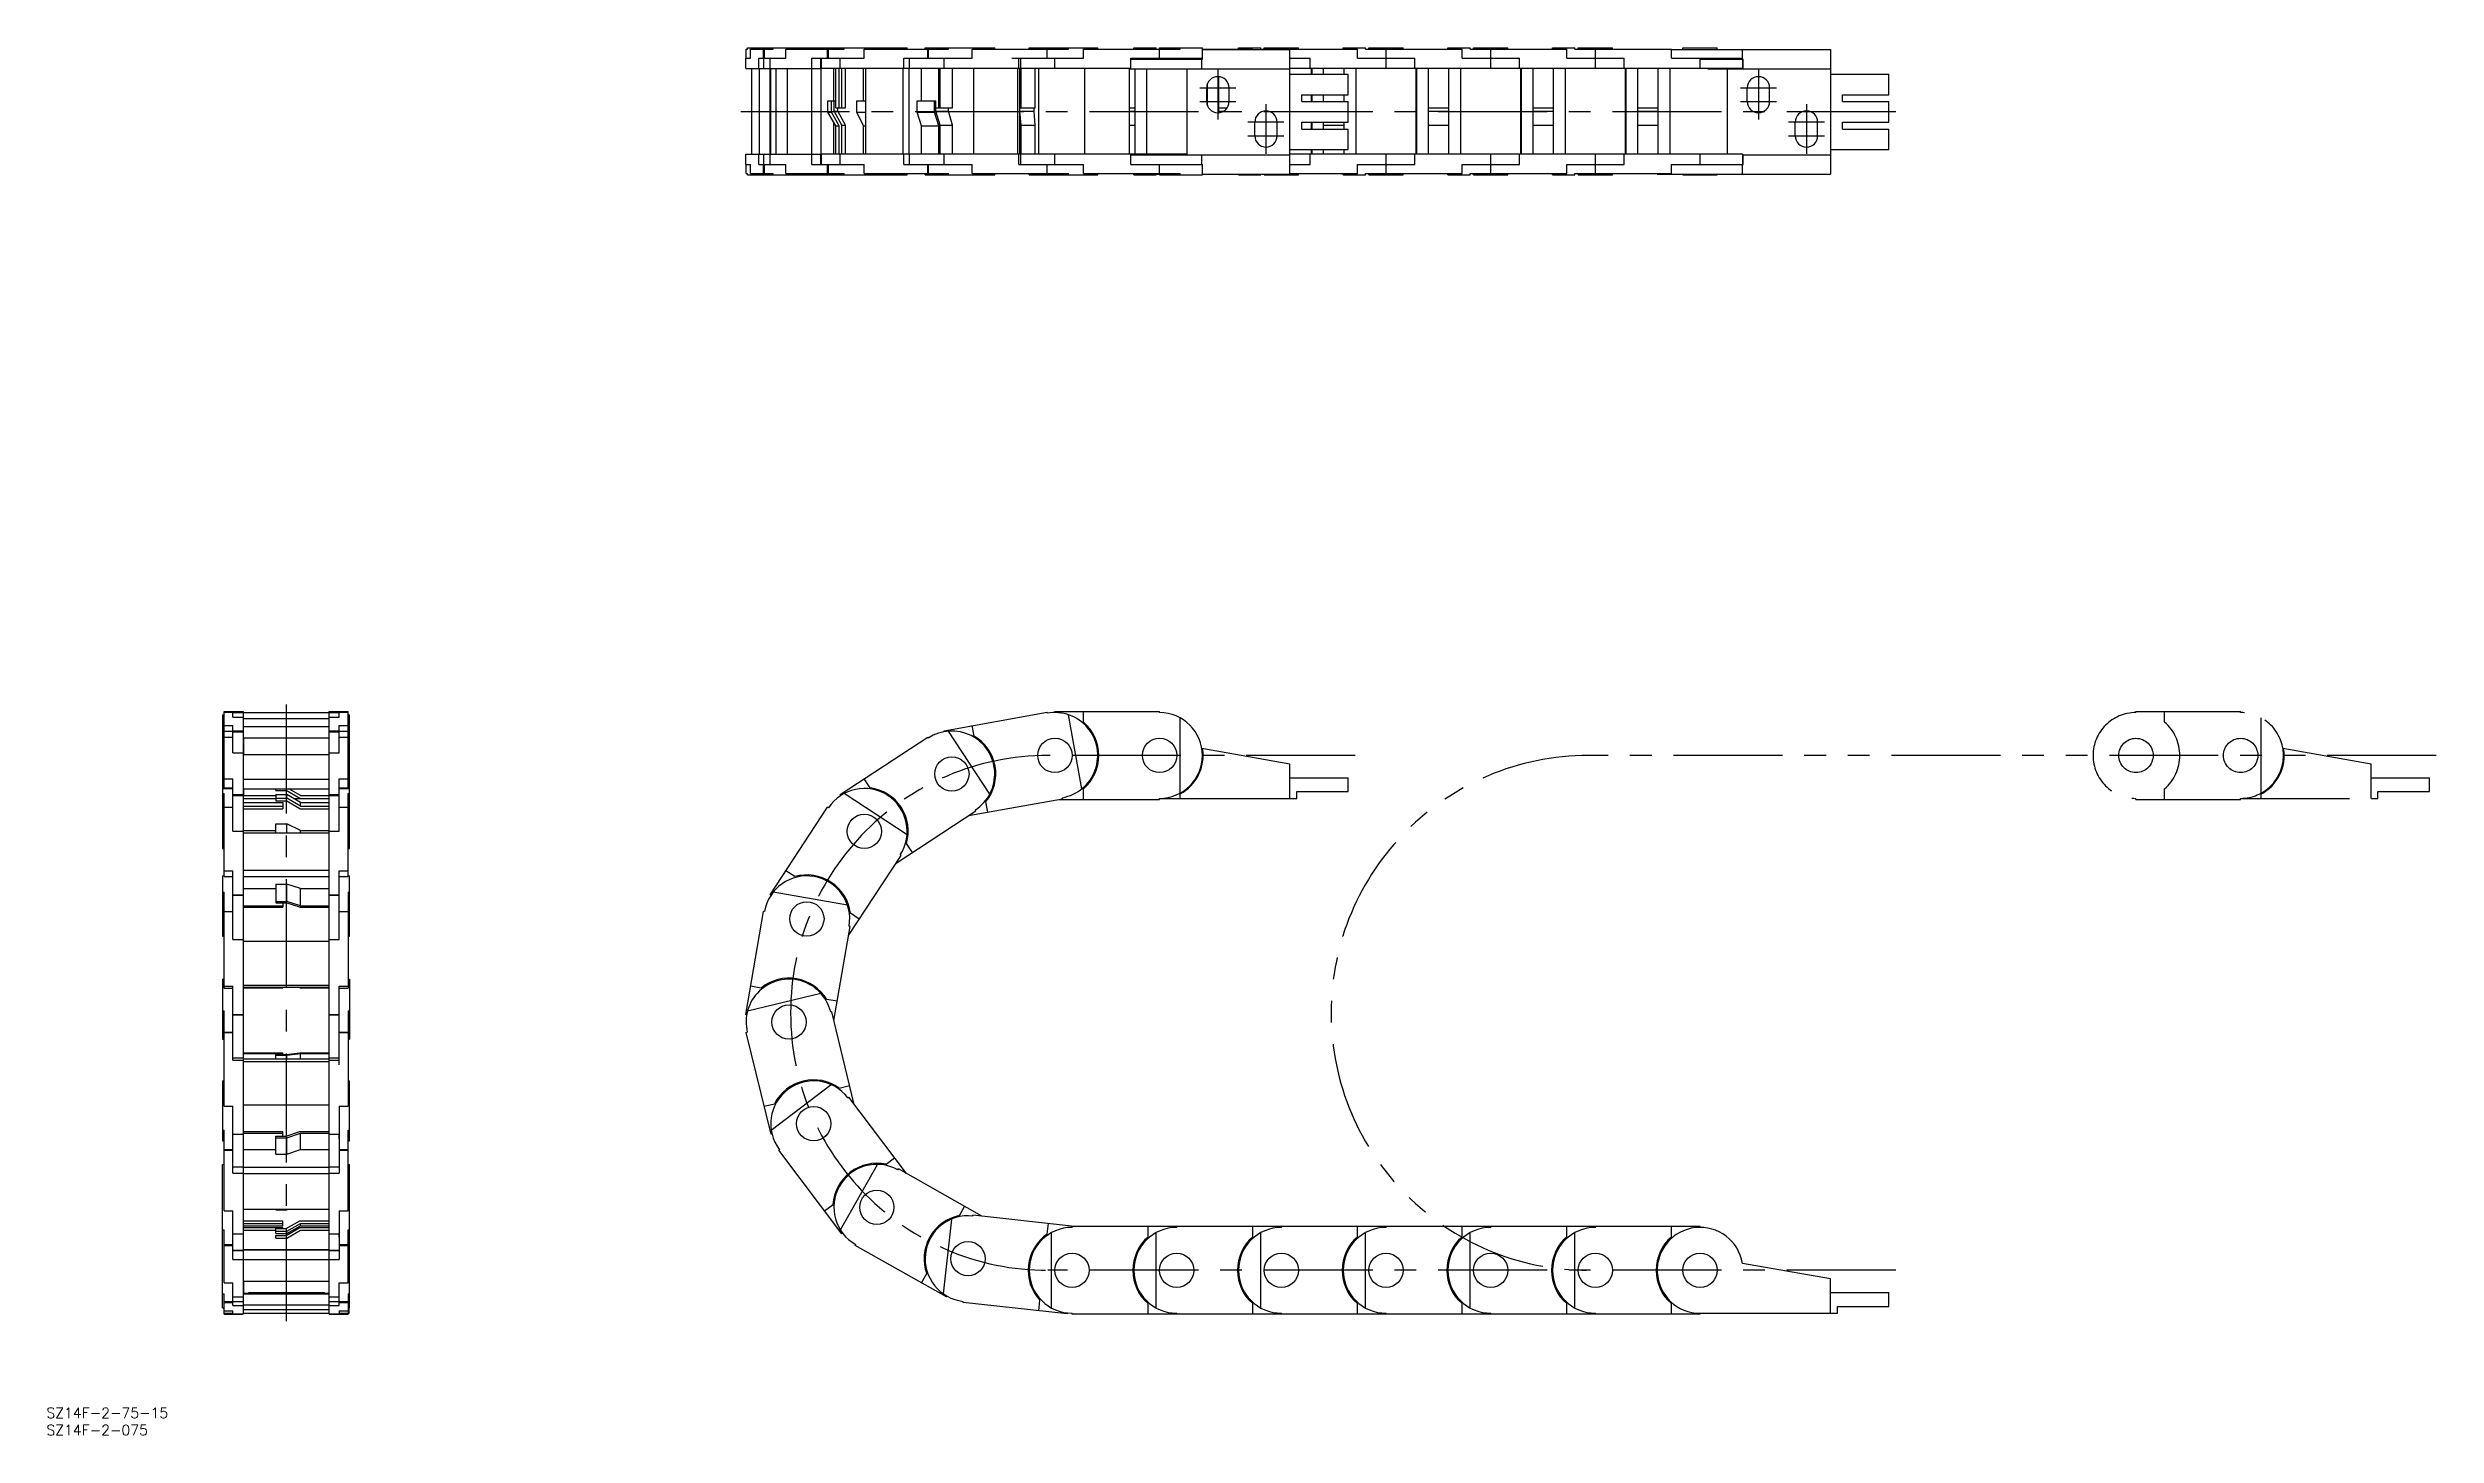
# Model space of a CAD drawing. Extents: x -69 to 626, y -35 to 369.
import ezdxf

# ---------------------------------------------------------------- set-up
doc = ezdxf.new("R2010")
doc.units = 0
doc.linetypes.add('CENTER', pattern=[50.8, 31.75, -6.35, 6.35, -6.35])
doc.linetypes.add('PHANTOM', pattern=[63.5, 31.75, -6.35, 6.35, -6.35, 6.35, -6.35])
doc.layers.get('0').update_dxf_attribs({"linetype": 'CONTINUOUS'})
doc.layers.add('CENTER', color=1, linetype='CENTER')
doc.styles.get("Standard").update_dxf_attribs({"font": 'txt.shx', "height": 3, "bigfont": 'bigfont.shx'})

msp = doc.modelspace()

# ---------------------------------------------------------------- linework, layer by layer
at = {"color": 7, "linetype": 'CONTINUOUS'}
for p, q in [((134.46, 368.97), (180.97, 368.97)), ((134.46, 368.58), (134.46, 368.97)), ((141.95, 368.58), (141.95, 368.97)), ((162.6, 368.58), (162.6, 368.97)), ((180.97, 368.58), (180.97, 368.97)), ((186.19, 368.97), (206.48, 368.97)), ((186.19, 368.58), (186.19, 368.97)), ((188.98, 368.58), (188.98, 368.97)), ((192.99, 368.58), (192.99, 368.97)), ((206.48, 368.58), (206.48, 368.97)), ((216.5, 368.97), (236.5, 368.97)), ((216.5, 368.58), (216.5, 368.97)), ((219, 368.58), (219, 368.97)), ((227.97, 368.58), (227.97, 368.97)), ((236.5, 368.58), (236.5, 368.97)), ((247, 368.97), (253.5, 368.97)), ((247, 368.58), (247, 368.97)), ((253.5, 368.58), (253.5, 368.97)), ((254.5, 368.97), (267, 368.97)), ((254.5, 365.97), (254.5, 368.97)), ((260.5, 368.58), (260.5, 368.97)), ((267, 365.97), (267, 368.97)), ((277.5, 368.97), (284, 368.97)), ((277.5, 368.58), (277.5, 368.97)), ((284, 368.58), (284, 368.97)), ((285, 368.97), (295, 368.97)), ((285, 368.58), (285, 368.97)), ((295, 368.58), (295, 368.97)), ((308, 368.97), (314.5, 368.97)), ((308, 368.58), (308, 368.97)), ((314.5, 368.58), (314.5, 368.97)), ((315.5, 368.97), (325.5, 368.97)), ((315.5, 368.58), (315.5, 368.97)), ((325.5, 368.58), (325.5, 368.97)), ((338.5, 368.97), (345, 368.97)), ((338.5, 368.58), (338.5, 368.97)), ((345, 368.58), (345, 368.97)), ((346, 368.97), (356, 368.97)), ((346, 368.58), (346, 368.97)), ((356, 368.58), (356, 368.97)), ((369, 368.97), (375.5, 368.97)), ((369, 368.58), (369, 368.97)), ((375.5, 368.58), (375.5, 368.97)), ((376.5, 368.97), (386.5, 368.97)), ((376.5, 368.58), (376.5, 368.97)), ((386.5, 368.58), (386.5, 368.97)), ((407, 368.97), (417, 368.97)), ((407, 368.45), (407, 368.97)), ((417, 368.45), (417, 368.97)), ((133.92, 362.97), (133.92, 365.97)), ((133.92, 365.97), (135.34, 365.97)), ((133.92, 362.97), (155.86, 362.97)), ((134.03, 368.58), (134.46, 368.58)), ((134.03, 365.97), (134.03, 368.58)), ((135.34, 368.58), (141.95, 368.58)), ((135.34, 365.97), (135.34, 368.58)), ((135.71, 337.97), (135.71, 362.97)), ((137.7, 362.97), (137.7, 365.97)), ((137.7, 365.97), (145.62, 365.97)), ((137.93, 337.97), (137.93, 362.97)), ((139.12, 365.97), (139.12, 368.58)), ((139.23, 362.97), (139.23, 365.97)), ((139.42, 365.97), (139.42, 368.58)), ((140.53, 365.97), (141.03, 365.97)), ((140.53, 365.97), (140.53, 365.97)), ((141.03, 362.97), (141.03, 365.97)), ((141.04, 337.97), (141.04, 362.97)), ((141.23, 337.97), (141.23, 362.97)), ((142.82, 337.97), (142.82, 362.97)), ((145.62, 368.58), (162.6, 368.58)), ((145.62, 365.97), (145.62, 368.58)), ((146.09, 337.97), (146.09, 362.97)), ((153.19, 365.97), (168.44, 365.97)), ((153.19, 362.97), (153.19, 365.97)), ((153.22, 337.97), (153.22, 362.97)), ((155.78, 362.97), (155.78, 365.97)), ((155.78, 365.97), (155.97, 365.97)), ((155.86, 337.97), (155.86, 362.97)), ((155.93, 337.97), (155.93, 362.97)), ((246.15, 362.97), (155.93, 362.97)), ((155.97, 362.97), (155.97, 365.97)), ((157.77, 365.97), (157.77, 368.58)), ((158.02, 365.97), (158.02, 368.58)), ((159.59, 353.47), (159.59, 362.97)), ((160.15, 351.47), (160.15, 362.97)), ((160.4, 365.97), (161.46, 365.97)), ((160.4, 365.97), (160.4, 365.97)), ((161.17, 351.47), (161.17, 362.97)), ((161.46, 362.97), (161.46, 365.97)), ((161.96, 351.47), (161.96, 362.97)), ((162.98, 351.47), (162.98, 362.97)), ((168.24, 353.47), (168.24, 362.97)), ((168.44, 368.58), (192.99, 368.58)), ((168.44, 365.97), (168.44, 368.58)), ((168.94, 337.97), (168.94, 362.97)), ((179.81, 337.97), (179.81, 362.97)), ((179.98, 362.97), (179.98, 365.97)), ((179.98, 365.97), (199.94, 365.97)), ((181.54, 337.97), (181.54, 362.97)), ((181.68, 362.97), (181.68, 365.97)), ((185.13, 353.47), (185.13, 362.97)), ((186.96, 365.97), (186.96, 368.58)), ((187.13, 365.97), (187.13, 368.58)), ((190.15, 351.47), (190.15, 362.97)), ((190.38, 365.97), (191.72, 365.97)), ((190.38, 365.97), (190.38, 365.97)), ((190.59, 351.47), (190.59, 362.97)), ((191.72, 362.97), (191.72, 365.97)), ((194.16, 351.47), (194.16, 362.97)), ((199.94, 368.58), (227.97, 368.58)), ((199.94, 365.97), (199.94, 368.58)), ((200.38, 337.97), (200.38, 362.97)), ((211.5, 365.97), (232.35, 365.97)), ((213.18, 337.97), (213.18, 362.97)), ((213.52, 362.97), (213.52, 365.97)), ((213.74, 337.97), (213.74, 362.97)), ((214.01, 351.47), (214.01, 362.97)), ((214.07, 362.97), (214.07, 365.97)), ((214.15, 351.47), (214.15, 362.97)), ((218.21, 351.47), (218.21, 362.97)), ((219.29, 337.97), (219.29, 362.97)), ((221.74, 365.97), (221.74, 368.58)), ((221.79, 365.97), (221.79, 368.58)), ((224, 362.97), (224, 365.97)), ((232.35, 368.58), (260.5, 368.58)), ((232.35, 365.97), (232.35, 368.58)), ((232.75, 337.97), (232.75, 362.97)), ((245.75, 337.97), (245.75, 362.97)), ((245.75, 362.8), (292.5, 362.8)), ((246.15, 362.97), (246.15, 365.97)), ((246.15, 365.97), (258.05, 365.97)), ((246.15, 365.62), (267.04, 365.62)), ((247.25, 362.8), (247.25, 337.97)), ((249.5, 365.62), (249.5, 365.97)), ((250.75, 337.97), (250.75, 362.8)), ((258.05, 365.97), (267, 365.97)), ((258.05, 365.97), (258.05, 365.97)), ((259.5, 365.62), (259.5, 365.97)), ((260.5, 365.62), (260.5, 365.97)), ((262.5, 337.8), (262.5, 362.8)), ((266.83, 362.8), (266.83, 365.62)), ((267, 368.58), (281.65, 368.58)), ((267, 368.45), (292.5, 368.45)), ((267.04, 365.62), (267.04, 368.45)), ((281.65, 368.45), (281.65, 368.58)), ((284, 368.58), (312.15, 368.58)), ((290, 368.45), (290, 368.58)), ((292.5, 332.15), (292.5, 368.45)), ((292.5, 365.97), (298.35, 365.97)), ((424.5, 362.97), (292.5, 362.97)), ((298.35, 362.97), (298.35, 365.97)), ((298.75, 361.3), (298.75, 362.97)), ((299, 361.3), (299, 362.97)), ((302.25, 361.3), (302.25, 362.97)), ((308.25, 361.3), (308.25, 362.97)), ((311.75, 337.97), (311.75, 362.97)), ((312.15, 365.97), (312.15, 368.58)), ((312.15, 365.97), (328.85, 365.97)), ((314.5, 368.58), (342.65, 368.58)), ((320.5, 362.97), (320.5, 368.58)), ((328.85, 362.97), (328.85, 365.97)), ((329.25, 337.97), (329.25, 362.97)), ((329.5, 337.97), (329.5, 362.97)), ((332.75, 362.97), (332.75, 337.97)), ((338.75, 337.97), (338.75, 362.97)), ((342.25, 337.97), (342.25, 362.97)), ((342.65, 365.97), (342.65, 368.58)), ((342.65, 365.97), (359.35, 365.97)), ((345, 368.58), (373.15, 368.58)), ((351, 362.97), (351, 368.58)), ((359.35, 362.97), (359.35, 365.97)), ((359.75, 337.97), (359.75, 362.97)), ((360, 337.97), (360, 362.97)), ((363.25, 362.97), (363.25, 337.97)), ((369.25, 337.97), (369.25, 362.97)), ((372.75, 337.97), (372.75, 362.97)), ((373.15, 365.97), (373.15, 368.58)), ((373.15, 365.97), (389.85, 365.97)), ((375.5, 368.58), (403.65, 368.58)), ((381.5, 362.97), (381.5, 368.58)), ((389.85, 362.97), (389.85, 365.97)), ((390.25, 337.97), (390.25, 362.97)), ((390.5, 337.97), (390.5, 362.97)), ((393.75, 362.97), (393.75, 337.97)), ((399.75, 337.97), (399.75, 362.97)), ((403.25, 337.97), (403.25, 362.97)), ((403.65, 365.97), (403.65, 368.58)), ((403.65, 368.45), (450, 368.45)), ((403.65, 365.97), (424.5, 365.97)), ((412, 362.97), (412, 365.97)), ((412, 365.62), (424.54, 365.62)), ((414.24, 362.8), (414.24, 362.97)), ((414.24, 362.8), (450, 362.8)), ((420, 337.97), (420, 362.8)), ((424.33, 365.62), (424.33, 368.45)), ((424.5, 362.97), (424.5, 365.62)), ((424.54, 362.8), (424.54, 365.62)), ((450, 368.45), (450, 332.15)), ((268.25, 353.3), (268.25, 357.3)), ((268.5, 352.05), (268.5, 358.55)), ((271.75, 350.06), (271.75, 360.54)), ((274.75, 353.3), (274.75, 357.3)), ((292.5, 361.3), (309.5, 361.3)), ((296, 355.3), (309.5, 355.3)), ((296, 353.3), (296, 355.3)), ((298.75, 353.3), (298.75, 355.3)), ((299, 353.3), (299, 355.3)), ((302.25, 353.3), (302.25, 355.3)), ((308.25, 353.3), (308.25, 355.3)), ((309.5, 355.3), (309.5, 361.3)), ((425.75, 353.3), (425.75, 357.3)), ((432.25, 353.3), (432.25, 357.3)), ((450, 361.3), (467, 361.3)), ((453.5, 355.3), (467, 355.3)), ((453.5, 353.3), (453.5, 355.3)), ((467, 355.3), (467, 361.3)), ((157.87, 350.26), (157.87, 353.47)), ((157.87, 353.47), (160.15, 353.47)), ((160.15, 346.26), (157.87, 350.26)), ((157.87, 350.26), (158.9, 350.26)), ((158.9, 350.26), (158.9, 353.47)), ((161.17, 346.26), (158.9, 350.26)), ((159.69, 350.47), (159.69, 353.47)), ((161.96, 346.47), (159.69, 350.47)), ((159.69, 350.47), (160.74, 350.47)), ((160.15, 351.47), (162.98, 351.47)), ((160.74, 350.47), (160.74, 351.47)), ((162.98, 346.47), (160.74, 350.47)), ((166.31, 350.26), (166.31, 353.47)), ((166.31, 353.47), (168.94, 353.47)), ((168.24, 346.26), (166.31, 350.26)), ((166.31, 350.26), (168.94, 350.26)), ((183.87, 350.26), (183.87, 353.47)), ((183.87, 353.47), (189.32, 353.47)), ((185.13, 346.26), (183.87, 350.26)), ((183.87, 350.26), (188.88, 350.26)), ((188.88, 350.26), (188.88, 353.47)), ((190.15, 346.26), (188.88, 350.26)), ((189.32, 350.47), (189.32, 353.47)), ((189.32, 351.47), (194.16, 351.47)), ((190.59, 346.47), (189.32, 350.47)), ((189.32, 350.47), (193.03, 350.47)), ((193.03, 350.47), (193.03, 351.47)), ((194.16, 346.47), (193.03, 350.47)), ((213.74, 353.47), (213.75, 353.47)), ((214.01, 346.26), (213.74, 348.97)), ((213.75, 350.47), (213.75, 353.47)), ((213.75, 351.47), (218.21, 351.47)), ((214.15, 346.47), (213.75, 350.47)), ((213.75, 350.47), (217.96, 350.47)), ((217.96, 350.47), (217.96, 351.47)), ((218.21, 346.47), (217.96, 350.47)), ((245.75, 351.47), (247.25, 351.47)), ((245.75, 350.47), (247.25, 350.47)), ((271.75, 351.47), (274.19, 351.47)), ((271.75, 350.47), (273.11, 350.47)), ((296, 353.3), (309.5, 353.3)), ((309.5, 347.3), (309.5, 353.3)), ((332.75, 351.47), (338.75, 351.47)), ((332.75, 350.47), (338.75, 350.47)), ((363.25, 351.47), (369.25, 351.47)), ((363.25, 350.47), (369.25, 350.47)), ((393.75, 351.47), (399.75, 351.47)), ((393.75, 350.47), (399.75, 350.47)), ((453.5, 353.3), (467, 353.3)), ((467, 347.3), (467, 353.3)), ((159.59, 337.97), (159.59, 347.25)), ((160.15, 337.97), (160.15, 346.26)), ((160.15, 346.26), (161.17, 346.26)), ((161.17, 337.97), (161.17, 346.26)), ((161.96, 337.97), (161.96, 346.47)), ((161.96, 346.47), (162.98, 346.47)), ((162.98, 337.97), (162.98, 346.47)), ((168.24, 337.97), (168.24, 346.26)), ((168.24, 346.26), (168.94, 346.26)), ((185.13, 337.97), (185.13, 346.26)), ((185.13, 346.26), (190.15, 346.26)), ((190.15, 337.97), (190.15, 346.26)), ((190.59, 337.97), (190.59, 346.47)), ((190.59, 346.47), (194.16, 346.47)), ((194.16, 337.97), (194.16, 346.47)), ((213.74, 346.26), (214.01, 346.26)), ((214.01, 337.97), (214.01, 346.26)), ((214.15, 337.97), (214.15, 346.47)), ((214.15, 346.47), (218.21, 346.47)), ((218.21, 337.97), (218.21, 346.47)), ((245.75, 346.47), (247.25, 346.47)), ((282.25, 343.3), (282.25, 347.3)), ((288.75, 343.3), (288.75, 347.3)), ((296, 347.3), (309.5, 347.3)), ((296, 345.3), (296, 347.3)), ((296, 345.3), (309.5, 345.3)), ((298.75, 345.3), (298.75, 347.3)), ((299, 345.3), (299, 347.3)), ((302.25, 345.3), (302.25, 347.3)), ((302.25, 346.47), (308.25, 346.47)), ((308.25, 345.3), (308.25, 347.3)), ((309.5, 339.3), (309.5, 345.3)), ((332.75, 346.47), (338.75, 346.47)), ((363.25, 346.47), (369.25, 346.47)), ((393.75, 346.47), (399.75, 346.47)), ((439.75, 343.3), (439.75, 347.3)), ((446.25, 343.3), (446.25, 347.3)), ((453.5, 347.3), (467, 347.3)), ((453.5, 345.3), (453.5, 347.3)), ((453.5, 345.3), (467, 345.3)), ((467, 339.3), (467, 345.3)), ((133.92, 337.97), (155.86, 337.97)), ((133.92, 334.97), (133.92, 337.97)), ((133.92, 334.97), (135.34, 334.97)), ((134.03, 332.37), (134.03, 334.97)), ((135.34, 332.37), (135.34, 334.97)), ((137.7, 334.97), (137.7, 337.97)), ((137.7, 334.97), (145.62, 334.97)), ((139.12, 332.37), (139.12, 334.97)), ((139.23, 334.97), (139.23, 337.97)), ((139.42, 332.37), (139.42, 334.97)), ((140.53, 334.98), (141.29, 334.98)), ((140.53, 334.97), (140.53, 334.98)), ((141.03, 334.97), (141.03, 337.97)), ((145.62, 332.37), (145.62, 334.97)), ((153.19, 334.97), (153.19, 337.97)), ((153.19, 334.97), (168.44, 334.97)), ((155.78, 334.98), (155.78, 337.97)), ((262.5, 337.97), (155.93, 337.97)), ((155.97, 334.97), (155.97, 337.97)), ((157.77, 332.37), (157.77, 334.97)), ((158.02, 332.37), (158.02, 334.97)), ((160.4, 334.98), (161.62, 334.98)), ((160.4, 334.97), (160.4, 334.98)), ((161.46, 334.97), (161.46, 337.97)), ((168.44, 332.37), (168.44, 334.97)), ((179.98, 334.97), (179.98, 337.97)), ((179.98, 334.97), (199.94, 334.97)), ((181.68, 334.98), (181.68, 337.97)), ((186.96, 332.37), (186.96, 334.97)), ((187.13, 332.37), (187.13, 334.97)), ((190.38, 334.98), (191.77, 334.98)), ((190.38, 334.97), (190.38, 334.98)), ((191.72, 334.97), (191.72, 337.97)), ((199.94, 332.37), (199.94, 334.97)), ((213.52, 334.97), (213.52, 337.97)), ((213.52, 334.97), (232.35, 334.97)), ((214.07, 334.98), (214.07, 337.97)), ((221.74, 332.37), (221.74, 334.97)), ((221.79, 332.37), (221.79, 334.97)), ((224, 334.97), (224, 337.97)), ((232.35, 332.37), (232.35, 334.97)), ((246.15, 334.97), (246.15, 337.97)), ((246.15, 337.8), (292.5, 337.8)), ((246.15, 334.97), (267.04, 334.97)), ((254.5, 332.37), (254.5, 334.97)), ((258.05, 334.98), (266.83, 334.98)), ((258.05, 334.97), (258.05, 334.98)), ((259.5, 337.8), (259.5, 337.97)), ((266.83, 334.97), (266.83, 337.8)), ((267, 331.97), (267, 334.97)), ((267.04, 332.15), (267.04, 334.97)), ((292.5, 339.3), (309.5, 339.3)), ((424.5, 337.97), (292.5, 337.97)), ((292.5, 334.97), (298.35, 334.97)), ((298.35, 334.97), (298.35, 337.97)), ((298.75, 337.97), (298.75, 339.3)), ((299, 337.97), (299, 339.3)), ((302.25, 337.97), (302.25, 339.3)), ((308.25, 337.97), (308.25, 339.3)), ((312.15, 334.97), (328.85, 334.97)), ((312.15, 332.37), (312.15, 334.97)), ((320.5, 332.37), (320.5, 337.97)), ((328.85, 334.97), (328.85, 337.97)), ((342.65, 334.97), (359.35, 334.97)), ((342.65, 332.37), (342.65, 334.97)), ((351, 332.37), (351, 337.97)), ((359.35, 334.97), (359.35, 337.97)), ((373.15, 334.97), (389.85, 334.97)), ((373.15, 332.37), (373.15, 334.97)), ((381.5, 332.37), (381.5, 337.97)), ((389.85, 334.97), (389.85, 337.97)), ((403.65, 334.97), (424.54, 334.97)), ((403.65, 332.37), (403.65, 334.97)), ((412, 334.97), (412, 337.97)), ((424.33, 332.15), (424.33, 334.97)), ((424.5, 334.97), (424.5, 337.97)), ((424.5, 337.8), (450, 337.8)), ((424.54, 334.97), (424.54, 337.8)), ((450, 339.3), (467, 339.3)), ((134.03, 332.37), (134.46, 332.37)), ((134.46, 331.97), (134.46, 332.37)), ((134.46, 331.97), (180.97, 331.97)), ((135.34, 332.37), (141.95, 332.37)), ((141.95, 331.97), (141.95, 332.37)), ((145.62, 332.37), (162.6, 332.37)), ((162.6, 331.97), (162.6, 332.37)), ((168.44, 332.37), (192.99, 332.37)), ((180.97, 331.97), (180.97, 332.37)), ((186.19, 331.97), (186.19, 332.37)), ((186.19, 331.97), (206.48, 331.97)), ((188.98, 331.97), (188.98, 332.37)), ((192.99, 331.97), (192.99, 332.37)), ((199.94, 332.37), (227.97, 332.37)), ((206.48, 331.97), (206.48, 332.37)), ((216.5, 331.97), (216.5, 332.37)), ((216.5, 331.97), (236.5, 331.97)), ((219, 331.97), (219, 332.37)), ((227.97, 331.97), (227.97, 332.37)), ((232.35, 332.37), (260.5, 332.37)), ((236.5, 331.97), (236.5, 332.37)), ((247, 331.97), (247, 332.37)), ((247, 331.97), (253.5, 331.97)), ((249.5, 332.15), (249.5, 332.37)), ((249.5, 332.15), (259.5, 332.15)), ((253.5, 331.97), (253.5, 332.15)), ((254.5, 331.97), (254.5, 332.15)), ((254.5, 331.97), (267, 331.97)), ((259.5, 332.15), (259.5, 332.37)), ((260.5, 331.97), (260.5, 332.37)), ((267, 332.15), (292.5, 332.15)), ((277.5, 331.97), (277.5, 332.15)), ((277.5, 331.97), (284, 331.97)), ((284, 331.97), (284, 332.15)), ((285, 331.97), (285, 332.15)), ((285, 331.97), (295, 331.97)), ((292.5, 332.37), (312.15, 332.37)), ((295, 331.97), (295, 332.37)), ((308, 331.97), (308, 332.37)), ((308, 331.97), (314.5, 331.97)), ((314.5, 332.37), (342.65, 332.37)), ((314.5, 331.97), (314.5, 332.37)), ((315.5, 331.97), (315.5, 332.37)), ((315.5, 331.97), (325.5, 331.97)), ((325.5, 331.97), (325.5, 332.37)), ((338.5, 331.97), (338.5, 332.37)), ((338.5, 331.97), (345, 331.97)), ((345, 332.37), (373.15, 332.37)), ((345, 331.97), (345, 332.37)), ((346, 331.97), (346, 332.37)), ((346, 331.97), (356, 331.97)), ((356, 331.97), (356, 332.37)), ((369, 331.97), (369, 332.37)), ((369, 331.97), (375.5, 331.97)), ((375.5, 332.37), (403.65, 332.37)), ((375.5, 331.97), (375.5, 332.37)), ((376.5, 331.97), (376.5, 332.37)), ((376.5, 331.97), (386.5, 331.97)), ((386.5, 331.97), (386.5, 332.37)), ((399.5, 332.15), (399.5, 332.37)), ((399.5, 332.15), (450, 332.15)), ((407, 331.97), (407, 332.15)), ((407, 331.97), (417, 331.97)), ((417, 331.97), (417, 332.15)), ((-18.5, 174.65), (-18.5, 135.68)), ((-18.5, 174.65), (-18.1, 174.65)), ((-18.1, 175.6), (-12.5, 175.6)), ((-18.1, 169.91), (-18.1, 175.6)), ((-18.1, 175.4), (-15.5, 175.4)), ((-15.5, 173.92), (-15.5, 175.6)), ((-15.5, 175.3), (15.5, 175.3)), ((-12.5, 175.6), (-12.5, 0)), ((12.5, 0), (12.5, 175.6)), ((12.5, 175.6), (18.1, 175.6)), ((15.5, 173.92), (15.5, 175.6)), ((15.5, 175.4), (18.1, 175.4)), ((18.1, 153.18), (18.1, 175.6)), ((18.1, 174.65), (18.5, 174.65)), ((18.5, 135.68), (18.5, 174.65)), ((191.72, 170), (221.74, 175.4)), ((221.79, 175.1), (221.74, 175.4)), ((224, 175.6), (254.5, 175.6)), ((224, 175.3), (224, 175.6)), ((231.84, 153.07), (227.97, 174.65)), ((232.35, 172.5), (232.35, 175.6)), ((254.5, 175.3), (254.5, 175.6)), ((-18.5, 169.91), (-15.5, 169.91)), ((-18.5, 169.87), (-18.1, 169.87)), ((-18.1, 171.48), (-15.5, 171.48)), ((-18.1, 153.18), (-18.1, 169.87)), ((-18.1, 168.11), (-15.5, 168.11)), ((-15.5, 173.92), (-12.5, 173.92)), ((-15.5, 163.53), (-15.5, 171.48)), ((-15.5, 170), (-12.5, 170)), ((-15.5, 169.71), (-12.5, 169.71)), ((-12.5, 173.56), (12.5, 173.56)), ((-12.5, 171.26), (12.5, 171.26)), ((-12.5, 167.91), (12.5, 167.91)), ((-12.33, 163.06), (-12.33, 167.91)), ((12.5, 173.92), (15.5, 173.92)), ((12.5, 170), (15.5, 170)), ((12.5, 169.71), (15.5, 169.71)), ((15.5, 163.53), (15.5, 171.48)), ((15.5, 171.48), (18.1, 171.48)), ((15.5, 169.91), (18.5, 169.91)), ((15.5, 168.11), (18.1, 168.11)), ((18.1, 169.87), (18.5, 169.87)), ((161.46, 151.39), (186.96, 168.11)), ((187.13, 167.86), (186.96, 168.11)), ((191.77, 169.71), (191.72, 170)), ((205.01, 151.52), (192.99, 169.87)), ((200.48, 168.43), (199.94, 171.48)), ((260.5, 151.83), (260.5, 173.77)), ((-18.5, 162.41), (-18.1, 162.41)), ((-15.5, 163.53), (-12.5, 163.53)), ((-12.5, 163.06), (12.5, 163.06)), ((12.5, 163.53), (15.5, 163.53)), ((18.1, 162.41), (18.5, 162.41)), ((292.5, 160.3), (266.83, 164.83)), ((292.5, 150.3), (292.5, 160.3)), ((-18.5, 153.18), (-15.5, 153.18)), ((-18.1, 155.97), (-15.5, 155.97)), ((-18.1, 153.37), (-15.5, 153.37)), ((-15.5, 140.73), (-15.5, 155.97)), ((-12.5, 155.93), (12.5, 155.93)), ((15.5, 140.73), (15.5, 155.97)), ((15.5, 155.97), (18.1, 155.97)), ((15.5, 153.37), (18.1, 153.37)), ((15.5, 153.18), (18.5, 153.18)), ((170.14, 153.37), (168.44, 155.97)), ((292.5, 156.3), (309.5, 156.3)), ((309.5, 152.3), (309.5, 156.3)), ((-18.5, 151.72), (-18.1, 151.72)), ((-18.1, 127.49), (-18.1, 151.72)), ((-18.1, 147.71), (-15.5, 147.71)), ((-15.5, 151.39), (-12.5, 151.39)), ((-15.5, 151.14), (-12.5, 151.14)), ((-15.5, 150.23), (-15.5, 151.14)), ((-15.5, 150.23), (-15.5, 150.23)), ((-12.5, 153.09), (12.5, 153.09)), ((-12.5, 151.1), (-3, 151.1)), ((-12.5, 150.3), (-3, 150.3)), ((-12.5, 149.12), (-1, 149.12)), ((-12.5, 148.06), (-1, 148.06)), ((-12.5, 147.27), (-1, 147.27)), ((-12.33, 151.1), (-12.33, 153.09)), ((-3, 152.61), (-3, 153.09)), ((-3, 152.61), (0, 152.61)), ((-3, 151.39), (0.21, 151.39)), ((-3, 151.39), (-3, 149.54)), ((-3, 150.33), (0.21, 150.33)), ((-3, 149.54), (0, 149.54)), ((-1, 149.12), (-1, 147.27)), ((4, 150.3), (0, 152.61)), ((4, 147.27), (0, 149.54)), ((4.21, 149.12), (0.21, 151.39)), ((0.21, 150.33), (0.21, 151.39)), ((4.21, 148.06), (0.21, 150.33)), ((4.21, 151.1), (0.77, 153.09)), ((2.13, 150.3), (12.5, 150.3)), ((4, 147.27), (12.5, 147.27)), ((4.21, 151.1), (12.5, 151.1)), ((4.21, 149.12), (12.5, 149.12)), ((4.21, 148.06), (4.21, 149.12)), ((4.21, 148.06), (12.5, 148.06)), ((12.5, 151.39), (15.5, 151.39)), ((12.5, 151.14), (15.5, 151.14)), ((15.49, 150.23), (15.49, 151.14)), ((15.49, 150.23), (15.5, 150.23)), ((15.5, 147.71), (18.1, 147.71)), ((18.1, 127.49), (18.1, 151.72)), ((18.1, 151.72), (18.5, 151.72)), ((141.03, 122.21), (157.77, 147.71)), ((158.02, 147.54), (157.77, 147.71)), ((161.62, 151.14), (161.46, 151.39)), ((180.93, 139.68), (162.6, 151.72)), ((177.71, 131.44), (201, 146.7)), ((198.81, 145.27), (226.26, 150.2)), ((201, 146.7), (200.83, 146.95)), ((204.46, 146.28), (203.91, 149.33)), ((225.14, 150), (254.5, 150)), ((226.26, 150.2), (226.21, 150.5)), ((232.35, 150), (232.35, 153.1)), ((254.5, 150.3), (294.5, 150.3)), ((254.5, 150), (254.5, 150.3)), ((260.5, 150.3), (260.5, 151.61)), ((294.5, 152.3), (309.5, 152.3)), ((294.5, 150.3), (294.5, 152.3)), ((-18.5, 145.68), (-18.1, 145.68)), ((-15.5, 140.73), (-12.5, 140.73)), ((-12.5, 140.9), (-3, 140.9)), ((-12.5, 140.23), (12.5, 140.23)), ((-3, 140.23), (-3, 142.84)), ((-3, 142.84), (0.21, 142.84)), ((4.21, 140.9), (0.21, 142.84)), ((0.21, 140.23), (0.21, 142.84)), ((4.21, 140.9), (12.5, 140.9)), ((4.21, 140.23), (4.21, 140.9)), ((12.5, 140.73), (15.5, 140.73)), ((18.1, 145.68), (18.5, 145.68)), ((-18.5, 135.68), (-18.1, 135.68)), ((18.1, 135.68), (18.5, 135.68)), ((163.89, 110.38), (179.17, 133.66)), ((179.17, 133.66), (178.92, 133.82)), ((182.47, 134.56), (180.78, 137.15)), ((-18.5, 127.69), (-18.5, 110.19)), ((-18.5, 127.69), (-18.1, 127.69)), ((-18.1, 129.19), (-15.5, 129.19)), ((-18.1, 127.49), (-15.5, 127.49)), ((-15.5, 109.14), (-15.5, 129.19)), ((-12.5, 129.36), (12.5, 129.36)), ((-12.5, 127.5), (12.5, 127.5)), ((-3, 125.29), (-3, 119.83)), ((-3, 125.29), (0.21, 125.29)), ((4.21, 124.02), (0.21, 125.29)), ((0.21, 120.27), (0.21, 125.29)), ((15.5, 109.14), (15.5, 129.19)), ((15.5, 129.19), (18.1, 129.19)), ((15.5, 127.49), (18.1, 127.49)), ((18.1, 127.69), (18.5, 127.69)), ((18.5, 110.19), (18.5, 127.69)), ((148.21, 127.49), (145.62, 129.19)), ((-18.5, 122.97), (-18.1, 122.97)), ((-18.5, 120.19), (-18.1, 120.19)), ((-18.1, 95.02), (-18.1, 122.97)), ((-15.5, 122.21), (-12.5, 122.21)), ((-15.5, 122.05), (-12.5, 122.05)), ((-15.5, 120.73), (-15.5, 122.05)), ((-15.5, 120.73), (-15.5, 120.73)), ((-12.5, 124.02), (-3, 124.02)), ((-12.5, 119.01), (-1, 119.01)), ((-12.5, 118.57), (-1, 118.57)), ((-3, 120.27), (0.21, 120.27)), ((-3, 119.83), (0, 119.83)), ((-1, 119.83), (-1, 118.57)), ((4, 118.57), (0, 119.83)), ((4.21, 119.01), (0.21, 120.27)), ((4, 118.57), (12.5, 118.57)), ((4.21, 124.02), (12.5, 124.02)), ((4.21, 119.01), (4.21, 124.02)), ((4.21, 119.01), (12.5, 119.01)), ((12.5, 122.21), (15.5, 122.21)), ((12.5, 122.05), (15.5, 122.05)), ((15.49, 120.73), (15.49, 122.05)), ((15.49, 120.73), (15.5, 120.73)), ((18.1, 122.97), (18.1, 95.02)), ((18.1, 122.97), (18.5, 122.97)), ((18.1, 120.19), (18.5, 120.19)), ((141.29, 122.05), (141.03, 122.21)), ((163.56, 119.23), (141.95, 122.97)), ((-18.1, 117.37), (-15.5, 117.37)), ((15.5, 117.37), (18.1, 117.37)), ((133.92, 87.32), (139.12, 117.37)), ((139.42, 117.32), (139.12, 117.37)), ((159.6, 85.57), (164.35, 113)), ((164.35, 113), (164.05, 113.05)), ((167.02, 115.14), (164.43, 116.84)), ((-18.5, 110.19), (-18.1, 110.19)), ((-15.5, 109.14), (-12.5, 109.14)), ((-12.5, 108.7), (12.5, 108.7)), ((12.5, 109.14), (15.5, 109.14)), ((18.1, 110.19), (18.5, 110.19)), ((-18.5, 97.63), (-18.5, 80.13)), ((-18.5, 97.63), (-18.1, 97.63)), ((18.1, 97.63), (18.5, 97.63)), ((18.5, 97.63), (18.5, 80.13)), ((-18.1, 95.55), (-15.5, 95.55)), ((-18.1, 95.02), (-15.5, 95.02)), ((-15.5, 74), (-15.5, 95.55)), ((-12.5, 95.89), (12.5, 95.89)), ((-12.5, 95.31), (12.5, 95.31)), ((-12.5, 95.21), (-1, 95.21)), ((-12.5, 95.07), (-1, 95.07)), ((-1, 95.31), (-1, 95.07)), ((4, 95.07), (1.6, 95.31)), ((4.21, 95.21), (3.2, 95.31)), ((4, 95.07), (12.5, 95.07)), ((4.21, 95.21), (4.21, 95.31)), ((4.21, 95.21), (12.5, 95.21)), ((15.5, 72.63), (15.5, 95.55)), ((15.5, 95.55), (18.1, 95.55)), ((15.5, 95.02), (18.1, 95.02)), ((134.46, 88.38), (155.77, 93.55)), ((138.4, 95.02), (135.34, 95.55)), ((160.57, 91.18), (157.51, 91.71)), ((-18.5, 88.38), (-18.1, 88.38)), ((-18.1, 60.59), (-18.1, 88.38)), ((-15.5, 87.32), (-12.5, 87.32)), ((-15.5, 87.27), (-12.5, 87.27)), ((-15.5, 85.76), (-15.5, 87.27)), ((-15.5, 85.76), (-15.5, 85.76)), ((12.5, 87.32), (15.5, 87.32)), ((12.5, 87.27), (15.5, 87.27)), ((15.49, 85.76), (15.49, 87.27)), ((15.49, 85.76), (15.5, 85.76)), ((18.1, 88.38), (18.1, 60.59)), ((18.1, 88.38), (18.5, 88.38)), ((134.21, 87.27), (133.92, 87.32)), ((158.68, 88.08), (158.97, 88.15)), ((165.54, 61.1), (158.97, 88.15)), ((-18.5, 80.13), (-18.1, 80.13)), ((-18.1, 82.19), (-15.5, 82.19)), ((-18.1, 82.12), (-15.5, 82.12)), ((15.5, 82.19), (18.1, 82.19)), ((15.5, 82.12), (18.1, 82.12)), ((18.1, 80.13), (18.5, 80.13)), ((134.09, 82.12), (134.38, 82.19)), ((141.29, 52.48), (134.09, 82.12)), ((-15.5, 74.73), (-12.5, 74.73)), ((-15.5, 74), (-12.5, 74)), ((-12.5, 76.18), (-1, 76.18)), ((-12.5, 75.99), (-1, 75.99)), ((-12.5, 74.43), (12.5, 74.43)), ((-12.5, 73.68), (12.5, 73.68)), ((-3, 75.63), (0, 75.63)), ((-3, 74.43), (-3, 75.63)), ((-3, 75.44), (0.21, 75.44)), ((-1, 75.63), (-1, 76.18)), ((0, 75.63), (4, 76.18)), ((0.21, 75.44), (4.21, 75.99)), ((0.21, 74.43), (0.21, 75.44)), ((4, 76.18), (12.5, 76.18)), ((4.21, 75.99), (12.5, 75.99)), ((4.21, 74.43), (4.21, 75.99)), ((12.5, 74.73), (15.49, 74.73)), ((12.5, 74), (15.5, 74)), ((-18.5, 67.99), (-18.5, 50.49)), ((-18.5, 67.99), (-18.1, 67.99)), ((18.1, 67.99), (18.5, 67.99)), ((18.5, 50.49), (18.5, 67.99)), ((141.36, 53.66), (158.85, 66.9)), ((161.18, 65.9), (164.19, 66.63)), ((163.69, 63.04), (163.93, 63.22)), ((180.73, 41.01), (163.93, 63.22)), ((-18.1, 60.59), (-15.5, 60.59)), ((-15.5, 41.11), (-15.5, 60.59)), ((-12.5, 61.05), (12.5, 61.05)), ((15.5, 60.59), (15.5, 41.11)), ((15.5, 60.59), (18.1, 60.59)), ((139.32, 60.59), (142.33, 61.32)), ((-18.5, 53.66), (-18.1, 53.66)), ((-18.5, 50.49), (-18.1, 50.49)), ((-18.1, 30.11), (-18.1, 53.66)), ((-15.5, 52.48), (-12.5, 52.48)), ((-15.5, 51.1), (-15.5, 52.48)), ((-15.5, 51.1), (-15.5, 51.1)), ((-12.5, 53.27), (-1, 53.27)), ((-12.5, 52.78), (-1, 52.78)), ((-3, 51.87), (0, 51.87)), ((-3, 46.6), (-3, 51.87)), ((-3, 51.39), (0.21, 51.39)), ((-1, 51.87), (-1, 53.27)), ((0, 51.87), (4, 53.27)), ((0.21, 51.39), (4.21, 52.78)), ((0.21, 46.6), (0.21, 51.39)), ((4, 53.27), (12.5, 53.27)), ((4.21, 52.78), (12.5, 52.78)), ((4.21, 48), (4.21, 52.78)), ((12.5, 52.48), (15.5, 52.48)), ((15.49, 51.1), (15.49, 52.55)), ((15.49, 51.1), (15.5, 51.1)), ((18.1, 30.11), (18.1, 53.66)), ((18.1, 53.66), (18.5, 53.66)), ((18.1, 50.49), (18.5, 50.49)), ((141.29, 52.48), (141.58, 52.55)), ((-18.5, 1.83), (-18.5, 43.67)), ((-18.5, 43.67), (-18.1, 43.67)), ((-18.1, 47.95), (-15.5, 47.95)), ((-18.1, 47.77), (-15.5, 47.77)), ((-15.5, 42.98), (-12.5, 42.98)), ((-15.5, 42.99), (-12.5, 42.99)), ((-12.5, 48), (-3, 48)), ((-12.5, 42.88), (12.5, 42.88)), ((-3, 46.6), (0.21, 46.6)), ((0.21, 46.6), (4.21, 48)), ((4.21, 48), (12.5, 48)), ((12.5, 42.99), (15.49, 42.99)), ((12.5, 42.98), (15.49, 42.98)), ((15.5, 47.95), (18.1, 47.95)), ((15.5, 47.77), (18.1, 47.77)), ((18.1, 43.67), (18.5, 43.67)), ((18.5, 1.83), (18.5, 43.67)), ((143.52, 47.77), (143.76, 47.95)), ((161.92, 23.45), (143.52, 47.77)), ((161.51, 24.57), (172.29, 43.67)), ((174.82, 43.68), (177.3, 45.55)), ((178.27, 42.06), (178.41, 42.32)), ((202.7, 28.61), (178.41, 42.32)), ((-15.5, 41.11), (-12.5, 41.11)), ((-12.5, 40.98), (12.5, 40.98)), ((12.5, 41.11), (15.5, 41.11)), ((-18.1, 30.11), (-15.5, 30.11)), ((-15.5, 15.92), (-15.5, 30.11)), ((-12.5, 30.61), (12.5, 30.61)), ((-3, 30.38), (-3, 30.61)), ((-3, 30.38), (0.21, 30.38)), ((0.21, 30.38), (0.66, 30.61)), ((0.21, 30.38), (0.21, 30.61)), ((15.5, 30.11), (15.5, 15.92)), ((15.5, 30.11), (18.1, 30.11)), ((156.88, 30.11), (159.35, 31.98)), ((196.18, 28.74), (197.71, 31.43)), ((200.07, 28.61), (200.11, 28.9)), ((229.71, 25.6), (200.11, 28.9)), ((-18.5, 24.57), (-18.1, 24.57)), ((-18.1, 9.14), (-18.1, 24.57)), ((-15.5, 23.45), (-12.5, 23.45)), ((-15.5, 22.48), (-15.5, 23.45)), ((-15.5, 22.48), (-15.5, 22.48)), ((-12.5, 27.25), (-1, 27.25)), ((-12.5, 26.45), (-1, 26.45)), ((-12.5, 25.79), (-1, 25.79)), ((-12.5, 25.3), (-1, 25.3)), ((-12.5, 24.5), (-3, 24.5)), ((-3, 24.95), (0, 24.95)), ((-3, 23.49), (-3, 24.95)), ((-3, 24.16), (0.21, 24.16)), ((-3, 23.49), (0.21, 23.49)), ((-3, 22.99), (0, 22.99)), ((-3, 22.19), (-3, 22.99)), ((-3, 22.19), (0.21, 22.19)), ((-1, 25.79), (-1, 27.25)), ((-1, 24.95), (-1, 25.3)), ((0, 24.95), (4, 27.25)), ((0, 22.99), (4, 25.3)), ((0.21, 24.16), (4.21, 26.45)), ((0.21, 23.49), (4.21, 25.79)), ((0.21, 22.19), (4.21, 24.5)), ((0.21, 23.49), (0.21, 24.16)), ((4, 27.25), (12.5, 27.25)), ((4, 25.3), (12.5, 25.3)), ((4.21, 26.45), (12.5, 26.45)), ((4.21, 25.79), (4.21, 26.45)), ((4.21, 25.79), (12.5, 25.79)), ((4.21, 24.5), (12.5, 24.5)), ((12.5, 23.45), (15.5, 23.45)), ((15.49, 22.48), (15.49, 23.63)), ((15.49, 22.48), (15.5, 22.48)), ((18.1, 9.14), (18.1, 24.57)), ((18.1, 24.57), (18.5, 24.57)), ((161.92, 23.45), (162.16, 23.63)), ((191.51, 5.95), (193.94, 27.75)), ((221.78, 23.37), (222.12, 26.45)), ((223, 1.83), (223, 23.77)), ((412, 25.6), (229, 25.6)), ((229, 25.3), (229, 25.6)), ((251.15, 22.5), (251.15, 25.6)), ((253.5, 1.83), (253.5, 23.77)), ((259.5, 25.3), (259.5, 25.6)), ((281.65, 22.5), (281.65, 25.6)), ((284, 1.83), (284, 23.77)), ((290, 25.3), (290, 25.6)), ((312.15, 22.5), (312.15, 25.6)), ((314.5, 1.83), (314.5, 23.77)), ((320.5, 25.3), (320.5, 25.6)), ((342.65, 22.5), (342.65, 25.6)), ((345, 1.83), (345, 23.77)), ((351, 25.3), (351, 25.6)), ((373.15, 22.5), (373.15, 25.6)), ((375.5, 1.83), (375.5, 23.77)), ((381.5, 25.3), (381.5, 25.6)), ((403.65, 22.5), (403.65, 25.6)), ((412, 25.3), (412, 25.6)), ((-18.1, 20.28), (-15.5, 20.28)), ((-18.1, 20.02), (-15.5, 20.02)), ((-15.5, 18.67), (-12.5, 18.67)), ((-15.5, 18.62), (-12.5, 18.62)), ((-15.5, 15.92), (-12.5, 15.92)), ((-12.5, 18.82), (12.5, 18.82)), ((-12.5, 18.73), (12.5, 18.73)), ((-12.5, 15.98), (12.5, 15.98)), ((12.5, 18.67), (15.5, 18.67)), ((12.5, 18.62), (15.49, 18.62)), ((12.5, 15.92), (15.5, 15.92)), ((15.49, 18.62), (15.49, 18.67)), ((15.5, 20.28), (18.1, 20.28)), ((15.5, 20.02), (18.1, 20.02)), ((165.83, 20.02), (165.98, 20.28)), ((192.4, 5.03), (165.83, 20.02)), ((450, 10.3), (424.33, 14.83)), ((-18.1, 9.14), (-15.5, 9.14)), ((-15.5, 2.54), (-15.5, 9.14)), ((-12.5, 9.6), (12.5, 9.6)), ((-12.33, 6.14), (-12.33, 9.6)), ((15.5, 2.54), (15.5, 9.14)), ((15.5, 9.14), (18.1, 9.14)), ((185.13, 9.14), (186.65, 11.84)), ((450, 0.3), (450, 10.3)), ((-18.5, 5.95), (-18.1, 5.95)), ((-18.5, 1.83), (-18.1, 1.83)), ((-18.1, 0), (-18.1, 5.95)), ((-18.1, 3.76), (-15.5, 3.76)), ((-18.1, 3.46), (-15.5, 3.46)), ((-18.1, 1.01), (-15.5, 1.01)), ((-18.1, 0.3), (-15.5, 0.3)), ((-18.1, 0), (-12.5, 0)), ((-15.5, 5.03), (-12.5, 5.03)), ((-15.5, 4.67), (-15.5, 5.03)), ((-15.5, 4.67), (-15.5, 4.67)), ((-15.5, 3.68), (-12.5, 3.68)), ((-15.5, 2.54), (-12.5, 2.54)), ((-15.5, 0), (-15.5, 1.01)), ((-15.5, 0.08), (-12.5, 0.08)), ((-12.5, 6.14), (12.5, 6.14)), ((-12.5, 5.93), (12.5, 5.93)), ((-12.5, 2.79), (12.5, 2.79)), ((-12.5, 1.35), (12.5, 1.35)), ((-12.5, 0.3), (12.5, 0.3)), ((-10.83, 6.3), (11.17, 6.3)), ((-10.83, 6.14), (-10.83, 6.3)), ((11.17, 6.14), (11.17, 6.3)), ((12.5, 5.03), (15.5, 5.03)), ((12.5, 3.68), (15.5, 3.68)), ((12.5, 2.54), (15.5, 2.54)), ((12.5, 0.08), (15.5, 0.08)), ((12.5, 0), (18.1, 0)), ((15.49, 4.67), (15.49, 5.03)), ((15.49, 4.67), (15.5, 4.67)), ((15.5, 3.76), (18.1, 3.76)), ((15.5, 3.46), (18.1, 3.46)), ((15.5, 1.01), (18.1, 1.01)), ((15.5, 1.01), (15.5, 0)), ((15.5, 0.3), (18.32, 0.3)), ((18.1, 5.95), (18.1, 0)), ((18.1, 5.95), (18.5, 5.95)), ((18.1, 1.83), (18.5, 1.83)), ((18.32, 0.3), (18.32, 1.83)), ((192.4, 5.03), (192.55, 5.3)), ((197.27, 3.46), (197.3, 3.76)), ((227.58, 0.08), (197.27, 3.46)), ((219.28, 1.01), (219.63, 4.08)), ((227.58, 0.08), (227.61, 0.38)), ((229, 0), (229, 0.3)), ((412, 0), (229, 0)), ((251.15, 0), (251.15, 3.1)), ((259.5, 0), (259.5, 0.3)), ((281.65, 0), (281.65, 3.1)), ((290, 0), (290, 0.3)), ((312.15, 0), (312.15, 3.1)), ((320.5, 0), (320.5, 0.3)), ((342.65, 0), (342.65, 3.1)), ((351, 0), (351, 0.3)), ((373.15, 0), (373.15, 3.1)), ((381.5, 0), (381.5, 0.3)), ((403.65, 0), (403.65, 3.1)), ((412, 0.3), (452, 0.3)), ((412, 0), (412, 0.3)), ((450, 6.3), (467, 6.3)), ((452, 2.3), (467, 2.3)), ((452, 0.3), (452, 2.3)), ((467, 2.3), (467, 6.3))]:
    msp.add_line(p, q, dxfattribs=at)
at = {"color": 3, "linetype": 'PHANTOM'}
for p, q in [((539, 175.6), (569.5, 175.6)), ((539, 175.3), (539, 175.6)), ((547.35, 172.5), (547.35, 175.6)), ((569.5, 175.3), (569.5, 175.6)), ((575.5, 151.83), (575.5, 173.77)), ((626.5, 162.8), (379.49, 162.8)), ((607.5, 160.3), (581.83, 164.83)), ((607.5, 150.3), (607.5, 160.3)), ((607.5, 156.3), (624.5, 156.3)), ((624.5, 152.3), (624.5, 156.3)), ((539, 150), (539, 150.3)), ((539, 150), (569.5, 150)), ((547.35, 150), (547.35, 153.1)), ((569.5, 150.3), (609.5, 150.3)), ((569.5, 150), (569.5, 150.3)), ((575.5, 150.3), (575.5, 151.61)), ((609.5, 152.3), (624.5, 152.3)), ((609.5, 150.3), (609.5, 152.3))]:
    msp.add_line(p, q, dxfattribs=at)
at = {"color": 7, "linetype": 'CONTINUOUS'}
for centre in [(224, 162.8), (254.5, 162.8), (193.98, 157.41), (168.47, 140.68), (151.73, 115.19), (146.53, 85.13), (153.72, 55.49), (172.12, 31.17), (198.69, 16.18), (229, 12.8), (259.5, 12.8), (290, 12.8), (320.5, 12.8), (351, 12.8), (381.5, 12.8), (412, 12.8)]:
    msp.add_circle(centre, 5, dxfattribs=at)
at = {"color": 3, "linetype": 'PHANTOM'}
for centre in [(539, 162.8), (569.5, 162.8)]:
    msp.add_circle(centre, 5, dxfattribs=at)
at = {"color": 7, "linetype": 'CONTINUOUS'}
for centre, radius, start, end in [((271.5, 357.3), 3.25, 0.00045, 179.99955), ((429, 357.3), 3.25, 0.00045, 179.99955), ((271.5, 353.3), 3.25, 180.00045, 359.99955), ((285.5, 347.3), 3.25, 0.00045, 179.99955), ((429, 353.3), 3.25, 180.00045, 359.99955), ((443, 347.3), 3.25, 0.00045, 179.99955), ((285.5, 343.3), 3.25, 180.00045, 359.99955), ((443, 343.3), 3.25, 180.00045, 359.99955), ((224, 162.8), 12.5, 280.18658, 100.18658), ((254.5, 162.8), 12.5, 270, 90), ((193.98, 157.41), 12.5, 303.24937, 123.2494), ((193.98, 157.41), 12.8, 320.90515, 59.46804), ((224, 162.8), 12.8, 310.71857, 49.28142), ((254.5, 162.8), 12.7, 298.19287, 9.00903), ((168.47, 140.68), 12.5, 326.71328, 146.71327), ((168.47, 140.68), 12.8, 343.96794, 82.53086), ((151.73, 115.19), 12.5, 350.17722, 170.17719), ((151.73, 115.19), 12.8, 7.43184, 105.99478), ((146.53, 85.13), 12.5, 13.6411, 193.64111), ((146.53, 85.13), 12.8, 30.89577, 129.45865), ((153.72, 55.49), 12.5, 37.105, 217.10497), ((153.72, 55.49), 12.8, 54.35964, 152.92257), ((172.12, 31.17), 12.8, 77.82354, 176.38648), ((172.12, 31.17), 12.5, 60.56893, 240.5689), ((198.69, 16.18), 12.8, 101.28743, 199.85036), ((198.69, 16.18), 12.5, 83.6317, 263.63169), ((229, 12.8), 12.8, 124.35022, 222.91319), ((229, 12.8), 12.5, 90, 270), ((259.5, 12.8), 12.8, 130.71855, 229.28143), ((259.5, 12.8), 12.5, 90, 270), ((290, 12.8), 12.8, 130.71855, 229.28143), ((290, 12.8), 12.5, 90, 270), ((320.5, 12.8), 12.8, 130.71855, 229.28146), ((320.5, 12.8), 12.5, 90, 270), ((351, 12.8), 12.8, 130.71855, 229.28146), ((351, 12.8), 12.5, 90, 270), ((381.5, 12.8), 12.8, 130.71855, 229.28146), ((381.5, 12.8), 12.5, 90, 270), ((412, 12.8), 12.8, 130.71855, 229.28145), ((412, 12.8), 12.5, 9.32518, 270)]:
    msp.add_arc(centre, radius, start, end, dxfattribs=at)
at = {"color": 3, "linetype": 'PHANTOM'}
for centre, radius, start, end in [((539, 162.8), 12.5, 90, 270), ((569.5, 162.8), 12.5, 270, 90), ((539, 162.8), 12.8, 310.71858, 49.28143), ((379.49, 87.8), 75, 90, 270), ((569.5, 162.8), 12.7, 298.19287, 9.00903)]:
    msp.add_arc(centre, radius, start, end, dxfattribs=at)
at = {"layer": 'CENTER', "color": 1, "linetype": 'CENTER'}
for p, q in [((271.5, 362.55), (271.5, 348.05)), ((429, 362.55), (429, 348.05)), ((266.25, 357.3), (276.75, 357.3)), ((423.75, 357.3), (434.25, 357.3)), ((469, 350.3), (131.92, 350.3)), ((266.25, 353.3), (276.75, 353.3)), ((285.5, 352.55), (285.5, 338.05)), ((423.75, 353.3), (434.25, 353.3)), ((443, 352.55), (443, 338.05)), ((290.75, 347.3), (280.25, 347.3)), ((280.25, 343.3), (290.75, 343.3)), ((448.25, 347.3), (437.75, 347.3)), ((437.75, 343.3), (448.25, 343.3)), ((0, 177.6), (0, -2)), ((311.5, 162.8), (221.99, 162.8)), ((469, 12.8), (221.99, 12.8))]:
    msp.add_line(p, q, dxfattribs=at)
msp.add_arc((221.99, 87.8), 75, 90, 270, dxfattribs=at)

# ---------------------------------------------------------------- texts
at = {"color": 7, "linetype": 'CONTINUOUS'}
for s, p in [('SZ14F-2-75-15', (-69.84, -30.24)), ('SZ14F-2-075', (-69.84, -35.24))]:
    msp.add_text(s, height=3, dxfattribs=at).set_placement(p)

doc.saveas('drawing.dxf')
